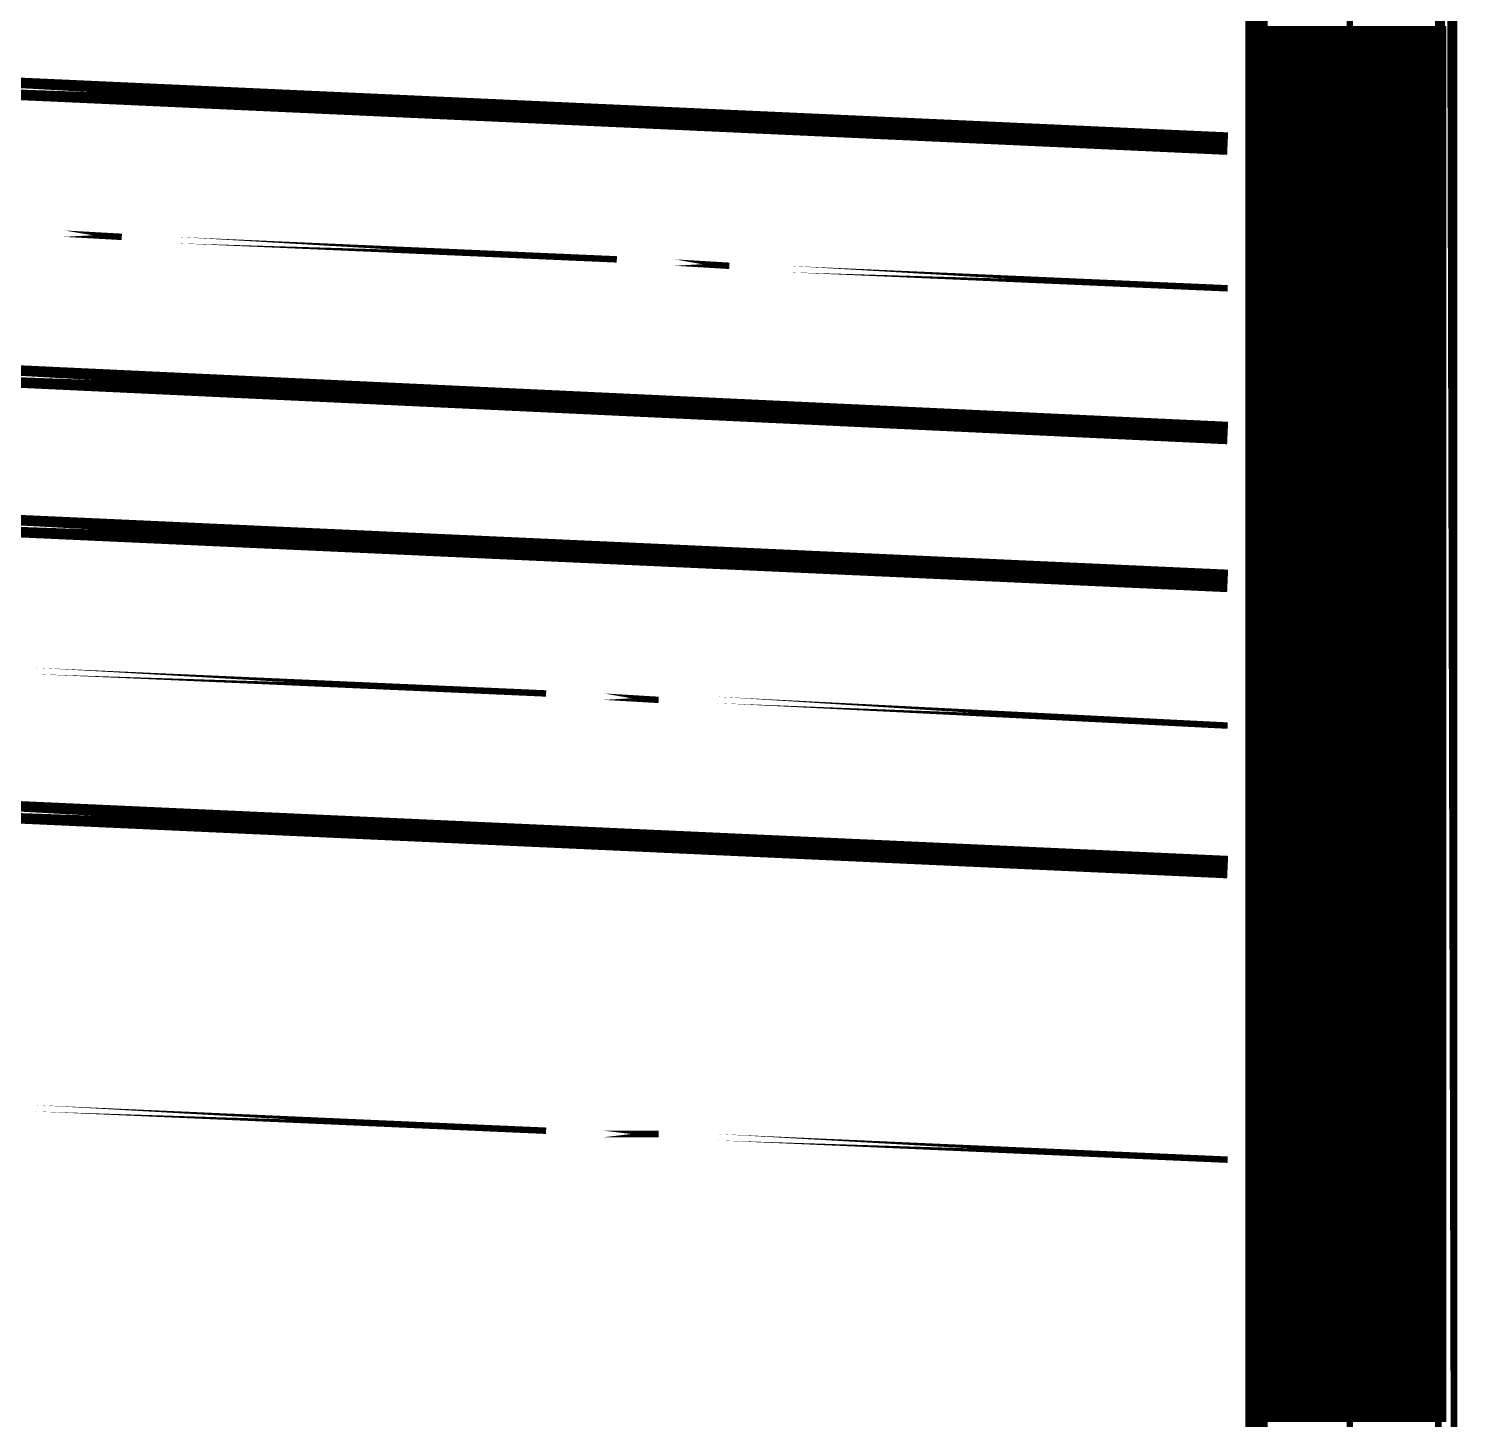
# Model space of a CAD drawing. Extents: x 0 to 359, y 1 to 652.
# Drawn here: x 201.17 to 238.8, y 346.81 to 383.44 of the extents above; entities that cross this region are included whole.
import ezdxf

# ---------------------------------------------------------------- set-up
doc = ezdxf.new("R2010")
doc.units = 0
doc.layers.add('C00-00-00-BLACK', color=7, linetype='CONTINUOUS')
doc.layers.add('CFF-FF-FF-WHITE', color=7, linetype='CONTINUOUS')

msp = doc.modelspace()

# ---------------------------------------------------------------- linework, layer by layer
at = {"layer": 'C00-00-00-BLACK'}
for points, const_width in [([(233.511, 520.785), (233.511, 271.356), (233.511, 520.785)], 0.5927), ([(238.505, 271.356), (238.505, 520.785), (238.505, 271.356)], 0.5927), ([(235.966, 395.647), (235.966, 373.973), (235.966, 395.647)], 0.1693), ([(172.974, 383.117), (232.749, 380.407), (172.974, 383.117)], 0.5927), ([(235.966, 357.124), (235.966, 382.524), (235.966, 357.124)], 0.1693), ([(202.099, 378.037), (203.623, 377.952), (202.099, 378.037)], 0.1693), ([(205.063, 377.867), (216.662, 377.359), (205.063, 377.867)], 0.1693), ([(218.186, 377.275), (219.625, 377.19), (218.186, 377.275)], 0.1693), ([(221.149, 377.105), (232.749, 376.597), (221.149, 377.105)], 0.1693), ([(172.974, 375.581), (232.749, 372.787), (172.974, 375.581)], 0.5927), ([(235.966, 372.533), (235.966, 371.009), (235.966, 372.533)], 0.1693), ([(172.974, 371.602), (232.749, 368.893), (172.974, 371.602)], 0.5927), ([(235.966, 369.485), (235.966, 347.811), (235.966, 369.485)], 0.1693), ([(201.337, 366.522), (214.799, 365.929), (201.337, 366.522)], 0.1693), ([(216.323, 365.845), (217.763, 365.76), (216.323, 365.845)], 0.1693), ([(219.287, 365.76), (232.749, 365.083), (219.287, 365.76)], 0.1693), ([(172.974, 364.067), (232.749, 361.357), (172.974, 364.067)], 0.5927), ([(235.966, 354.076), (235.966, 355.6), (235.966, 354.076)], 0.1693), ([(201.337, 355.007), (214.799, 354.415), (201.337, 355.007)], 0.1693), ([(216.323, 354.33), (217.763, 354.33), (216.323, 354.33)], 0.1693), ([(219.287, 354.245), (232.749, 353.653), (219.287, 354.245)], 0.1693), ([(235.966, 327.237), (235.966, 352.637), (235.966, 327.237)], 0.1693)]:
    msp.add_lwpolyline(points, close=True, dxfattribs=dict(at, const_width=const_width))
at = {"layer": 'CFF-FF-FF-WHITE', "const_width": 0.0931}
for points in [[(233.595, 383.455), (238.505, 383.455)], [(233.595, 383.371), (238.505, 383.371)], [(233.595, 383.286), (238.505, 383.286)], [(233.595, 383.201), (238.505, 383.201)], [(233.595, 383.117), (238.505, 383.117)], [(233.595, 383.032), (238.505, 383.032)], [(233.595, 382.947), (238.505, 382.947)], [(233.595, 382.863), (238.505, 382.863)], [(233.595, 382.778), (238.505, 382.778)], [(233.595, 382.693), (238.505, 382.693)], [(233.595, 382.609), (238.505, 382.609)], [(233.595, 382.524), (238.505, 382.524)], [(233.595, 382.439), (238.505, 382.439)], [(233.595, 382.355), (238.505, 382.355)], [(233.595, 382.27), (238.505, 382.27)], [(233.595, 382.185), (238.505, 382.185)], [(233.595, 382.101), (238.505, 382.101)], [(233.595, 382.016), (238.505, 382.016)], [(233.595, 381.931), (238.505, 381.931)], [(233.595, 381.847), (238.505, 381.847)], [(233.595, 381.762), (238.505, 381.762)], [(233.595, 381.677), (238.505, 381.677)], [(233.595, 381.593), (238.505, 381.593)], [(233.595, 381.508), (238.505, 381.508)], [(233.595, 381.423), (238.505, 381.423)], [(233.595, 381.339), (238.505, 381.339)], [(233.595, 381.254), (238.505, 381.254)], [(233.595, 381.169), (238.505, 381.169)], [(233.595, 381.085), (238.505, 381.085)], [(233.595, 381), (238.505, 381)], [(233.595, 380.915), (238.505, 380.915)], [(233.595, 380.831), (238.505, 380.831)], [(233.595, 380.746), (238.505, 380.746)], [(233.595, 380.661), (238.505, 380.661)], [(233.595, 380.577), (238.505, 380.577)], [(233.595, 380.492), (238.505, 380.492)], [(233.595, 380.407), (238.505, 380.407)], [(233.595, 380.323), (238.505, 380.323)], [(233.595, 380.238), (238.505, 380.238)], [(233.595, 380.153), (238.505, 380.153)], [(233.595, 380.069), (238.505, 380.069)], [(233.595, 379.984), (238.505, 379.984)], [(233.595, 379.899), (238.505, 379.899)], [(233.595, 379.815), (238.505, 379.815)], [(233.595, 379.73), (238.505, 379.73)], [(233.595, 379.645), (238.505, 379.645)], [(233.595, 379.561), (238.505, 379.561)], [(233.595, 379.476), (238.505, 379.476)], [(233.595, 379.391), (238.505, 379.391)], [(233.595, 379.307), (238.505, 379.307)], [(233.595, 379.222), (238.505, 379.222)], [(233.595, 379.137), (238.505, 379.137)], [(233.595, 379.053), (238.505, 379.053)], [(233.595, 378.968), (238.505, 378.968)], [(233.595, 378.883), (238.505, 378.883)], [(233.595, 378.799), (238.505, 378.799)], [(233.595, 378.714), (238.505, 378.714)], [(233.595, 378.629), (238.505, 378.629)], [(233.595, 378.545), (238.505, 378.545)], [(233.595, 378.46), (238.505, 378.46)], [(233.595, 378.375), (238.505, 378.375)], [(233.595, 378.291), (238.505, 378.291)], [(233.595, 378.206), (238.505, 378.206)], [(233.595, 378.121), (238.505, 378.121)], [(233.595, 378.037), (238.505, 378.037)], [(233.595, 377.952), (238.505, 377.952)], [(233.595, 377.867), (238.505, 377.867)], [(233.595, 377.783), (238.505, 377.783)], [(233.595, 377.698), (238.505, 377.698)], [(233.595, 377.613), (238.505, 377.613)], [(233.595, 377.529), (238.505, 377.529)], [(233.595, 377.444), (238.505, 377.444)], [(233.595, 377.359), (238.505, 377.359)], [(233.595, 377.275), (238.505, 377.275)], [(233.595, 377.19), (238.505, 377.19)], [(233.595, 377.105), (238.505, 377.105)], [(233.595, 377.021), (238.505, 377.021)], [(233.595, 376.936), (238.505, 376.936)], [(233.595, 376.851), (238.505, 376.851)], [(233.595, 376.767), (238.505, 376.767)], [(233.595, 376.682), (238.505, 376.682)], [(233.595, 376.597), (238.505, 376.597)], [(233.595, 376.513), (238.505, 376.513)], [(233.595, 376.428), (238.505, 376.428)], [(233.595, 376.343), (238.505, 376.343)], [(233.595, 376.259), (238.505, 376.259)], [(233.595, 376.174), (238.505, 376.174)], [(233.595, 376.089), (238.505, 376.089)], [(233.595, 376.005), (238.505, 376.005)], [(233.595, 375.92), (238.505, 375.92)], [(233.595, 375.835), (238.505, 375.835)], [(233.595, 375.751), (238.505, 375.751)], [(233.595, 375.666), (238.505, 375.666)], [(233.595, 375.581), (238.505, 375.581)], [(233.595, 375.497), (238.505, 375.497)], [(233.595, 375.412), (238.505, 375.412)], [(233.595, 375.327), (238.505, 375.327)], [(233.595, 375.243), (238.505, 375.243)], [(233.595, 375.158), (238.505, 375.158)], [(233.595, 375.073), (238.505, 375.073)], [(233.595, 374.989), (238.505, 374.989)], [(233.595, 374.904), (238.505, 374.904)], [(233.595, 374.819), (238.505, 374.819)], [(233.595, 374.735), (238.505, 374.735)], [(233.595, 374.65), (238.505, 374.65)], [(233.595, 374.565), (238.505, 374.565)], [(233.595, 374.481), (238.505, 374.481)], [(233.595, 374.396), (238.505, 374.396)], [(233.595, 374.311), (238.505, 374.311)], [(233.595, 374.227), (238.505, 374.227)], [(233.595, 374.142), (238.505, 374.142)], [(233.595, 374.057), (238.505, 374.057)], [(233.595, 373.973), (238.505, 373.973)], [(233.595, 373.888), (238.505, 373.888)], [(233.595, 373.803), (238.505, 373.803)], [(233.595, 373.719), (238.505, 373.719)], [(233.595, 373.634), (238.505, 373.634)], [(233.595, 373.549), (238.505, 373.549)], [(233.595, 373.465), (238.505, 373.465)], [(233.595, 373.38), (238.505, 373.38)], [(233.595, 373.295), (238.505, 373.295)], [(233.595, 373.211), (238.505, 373.211)], [(233.595, 373.126), (238.505, 373.126)], [(233.595, 373.041), (238.505, 373.041)], [(233.595, 372.957), (238.505, 372.957)], [(233.595, 372.872), (238.505, 372.872)], [(233.595, 372.787), (238.505, 372.787)], [(233.595, 372.703), (238.505, 372.703)], [(233.595, 372.618), (238.505, 372.618)], [(233.595, 372.533), (238.505, 372.533)], [(233.595, 372.449), (238.505, 372.449)], [(233.595, 372.364), (238.505, 372.364)], [(233.595, 372.279), (238.505, 372.279)], [(233.595, 372.195), (238.505, 372.195)], [(233.595, 372.11), (238.505, 372.11)], [(233.595, 372.025), (238.505, 372.025)], [(233.595, 371.941), (238.505, 371.941)], [(233.595, 371.856), (238.505, 371.856)], [(233.595, 371.771), (238.505, 371.771)], [(233.595, 371.687), (238.505, 371.687)], [(233.595, 371.602), (238.505, 371.602)], [(233.595, 371.517), (238.505, 371.517)], [(233.595, 371.433), (238.505, 371.433)], [(233.595, 371.348), (238.505, 371.348)], [(233.595, 371.263), (238.505, 371.263)], [(233.595, 371.179), (238.505, 371.179)], [(233.595, 371.094), (238.505, 371.094)], [(233.595, 371.009), (238.505, 371.009)], [(233.595, 370.925), (238.505, 370.925)], [(233.595, 370.84), (238.505, 370.84)], [(233.595, 370.755), (238.505, 370.755)], [(233.595, 370.671), (238.505, 370.671)], [(233.595, 370.586), (238.505, 370.586)], [(233.595, 370.501), (238.505, 370.501)], [(233.595, 370.417), (238.505, 370.417)], [(233.595, 370.332), (238.505, 370.332)], [(233.595, 370.247), (238.505, 370.247)], [(233.595, 370.163), (238.505, 370.163)], [(233.595, 370.078), (238.505, 370.078)], [(233.595, 369.993), (238.505, 369.993)], [(233.595, 369.909), (238.505, 369.909)], [(233.595, 369.824), (238.505, 369.824)], [(233.595, 369.739), (238.505, 369.739)], [(233.595, 369.655), (238.505, 369.655)], [(233.595, 369.57), (238.505, 369.57)], [(233.595, 369.485), (238.505, 369.485)], [(233.595, 369.401), (238.505, 369.401)], [(233.595, 369.316), (238.505, 369.316)], [(233.595, 369.231), (238.505, 369.231)], [(233.595, 369.147), (238.505, 369.147)], [(233.595, 369.062), (238.505, 369.062)], [(233.595, 368.977), (238.505, 368.977)], [(233.595, 368.893), (238.505, 368.893)], [(233.595, 368.808), (238.505, 368.808)], [(233.595, 368.723), (238.505, 368.723)], [(233.595, 368.639), (238.505, 368.639)], [(233.595, 368.554), (238.505, 368.554)], [(233.595, 368.469), (238.505, 368.469)], [(233.595, 368.385), (238.505, 368.385)], [(233.595, 368.3), (238.505, 368.3)], [(233.595, 368.215), (238.505, 368.215)], [(233.595, 368.131), (238.505, 368.131)], [(233.595, 368.046), (238.505, 368.046)], [(233.595, 367.961), (238.505, 367.961)], [(233.595, 367.877), (238.505, 367.877)], [(233.595, 367.792), (238.505, 367.792)], [(233.595, 367.707), (238.505, 367.707)], [(233.595, 367.623), (238.505, 367.623)], [(233.595, 367.538), (238.505, 367.538)], [(233.595, 367.453), (238.505, 367.453)], [(233.595, 367.369), (238.505, 367.369)], [(233.595, 367.284), (238.505, 367.284)], [(233.595, 367.199), (238.505, 367.199)], [(233.595, 367.115), (238.505, 367.115)], [(233.595, 367.03), (238.505, 367.03)], [(233.595, 366.945), (238.505, 366.945)], [(233.595, 366.861), (238.505, 366.861)], [(233.595, 366.776), (238.505, 366.776)], [(233.595, 366.691), (238.505, 366.691)], [(233.595, 366.607), (238.505, 366.607)], [(233.595, 366.522), (238.505, 366.522)], [(233.595, 366.437), (238.505, 366.437)], [(233.595, 366.353), (238.505, 366.353)], [(233.595, 366.268), (238.505, 366.268)], [(233.595, 366.183), (238.505, 366.183)], [(233.595, 366.099), (238.505, 366.099)], [(233.595, 366.014), (238.505, 366.014)], [(233.595, 365.929), (238.505, 365.929)], [(233.595, 365.845), (238.505, 365.845)], [(233.595, 365.76), (238.505, 365.76)], [(233.595, 365.675), (238.505, 365.675)], [(233.595, 365.591), (238.505, 365.591)], [(233.595, 365.506), (238.505, 365.506)], [(233.595, 365.421), (238.505, 365.421)], [(233.595, 365.337), (238.505, 365.337)], [(233.595, 365.252), (238.505, 365.252)], [(233.595, 365.167), (238.505, 365.167)], [(233.595, 365.083), (238.505, 365.083)], [(233.595, 364.998), (238.505, 364.998)], [(233.595, 364.913), (238.505, 364.913)], [(233.595, 364.829), (238.505, 364.829)], [(233.595, 364.744), (238.505, 364.744)], [(233.595, 364.659), (238.505, 364.659)], [(233.595, 364.575), (238.505, 364.575)], [(233.595, 364.49), (238.505, 364.49)], [(233.595, 364.405), (238.505, 364.405)], [(233.595, 364.321), (238.505, 364.321)], [(233.595, 364.236), (238.505, 364.236)], [(233.595, 364.151), (238.505, 364.151)], [(233.595, 364.067), (238.505, 364.067)], [(233.595, 363.982), (238.505, 363.982)], [(233.595, 363.897), (238.505, 363.897)], [(233.595, 363.813), (238.505, 363.813)], [(233.595, 363.728), (238.505, 363.728)], [(233.595, 363.643), (238.505, 363.643)], [(233.595, 363.559), (238.505, 363.559)], [(233.595, 363.474), (238.505, 363.474)], [(233.595, 363.389), (238.505, 363.389)], [(233.595, 363.305), (238.505, 363.305)], [(233.595, 363.22), (238.505, 363.22)], [(233.595, 363.135), (238.505, 363.135)], [(233.595, 363.051), (238.505, 363.051)], [(233.595, 362.966), (238.505, 362.966)], [(233.595, 362.881), (238.505, 362.881)], [(233.595, 362.797), (238.505, 362.797)], [(233.595, 362.712), (238.505, 362.712)], [(233.595, 362.627), (238.505, 362.627)], [(233.595, 362.543), (238.505, 362.543)], [(233.595, 362.458), (238.505, 362.458)], [(233.595, 362.373), (238.505, 362.373)], [(233.595, 362.289), (238.505, 362.289)], [(233.595, 362.204), (238.505, 362.204)], [(233.595, 362.119), (238.505, 362.119)], [(233.595, 362.035), (238.505, 362.035)], [(233.595, 361.95), (238.505, 361.95)], [(233.595, 361.865), (238.505, 361.865)], [(233.595, 361.781), (238.505, 361.781)], [(233.595, 361.696), (238.505, 361.696)], [(233.595, 361.611), (238.505, 361.611)], [(233.595, 361.527), (238.505, 361.527)], [(233.595, 361.442), (238.505, 361.442)], [(233.595, 361.357), (238.505, 361.357)], [(233.595, 361.273), (238.505, 361.273)], [(233.595, 361.188), (238.505, 361.188)], [(233.595, 361.103), (238.505, 361.103)], [(233.595, 361.019), (238.505, 361.019)], [(233.595, 360.934), (238.505, 360.934)], [(233.595, 360.849), (238.505, 360.849)], [(233.595, 360.765), (238.505, 360.765)], [(233.595, 360.68), (238.505, 360.68)], [(233.595, 360.595), (238.505, 360.595)], [(233.595, 360.511), (238.505, 360.511)], [(233.595, 360.426), (238.505, 360.426)], [(233.595, 360.341), (238.505, 360.341)], [(233.595, 360.257), (238.505, 360.257)], [(233.595, 360.172), (238.505, 360.172)], [(233.595, 360.087), (238.505, 360.087)], [(233.595, 360.003), (238.505, 360.003)], [(233.595, 359.918), (238.505, 359.918)], [(233.595, 359.833), (238.505, 359.833)], [(233.595, 359.749), (238.505, 359.749)], [(233.595, 359.664), (238.505, 359.664)], [(233.595, 359.579), (238.505, 359.579)], [(233.595, 359.495), (238.505, 359.495)], [(233.595, 359.41), (238.505, 359.41)], [(233.595, 359.325), (238.505, 359.325)], [(233.595, 359.241), (238.505, 359.241)], [(233.595, 359.156), (238.505, 359.156)], [(233.595, 359.071), (238.505, 359.071)], [(233.595, 358.987), (238.505, 358.987)], [(233.595, 358.902), (238.505, 358.902)], [(233.595, 358.817), (238.505, 358.817)], [(233.595, 358.733), (238.505, 358.733)], [(233.595, 358.648), (238.505, 358.648)], [(233.595, 358.563), (238.505, 358.563)], [(233.595, 358.479), (238.505, 358.479)], [(233.595, 358.394), (238.505, 358.394)], [(233.595, 358.309), (238.505, 358.309)], [(233.595, 358.225), (238.505, 358.225)], [(233.595, 358.14), (238.505, 358.14)], [(233.595, 358.055), (238.505, 358.055)], [(233.595, 357.971), (238.505, 357.971)], [(233.595, 357.886), (238.505, 357.886)], [(233.595, 357.801), (238.505, 357.801)], [(233.595, 357.717), (238.505, 357.717)], [(233.595, 357.632), (238.505, 357.632)], [(233.595, 357.547), (238.505, 357.547)], [(233.595, 357.463), (238.505, 357.463)], [(233.595, 357.378), (238.505, 357.378)], [(233.595, 357.293), (238.505, 357.293)], [(233.595, 357.209), (238.505, 357.209)], [(233.595, 357.124), (238.505, 357.124)], [(233.595, 357.039), (238.505, 357.039)], [(233.595, 356.955), (238.505, 356.955)], [(233.595, 356.87), (238.505, 356.87)], [(233.595, 356.785), (238.505, 356.785)], [(233.595, 356.701), (238.505, 356.701)], [(233.595, 356.616), (238.505, 356.616)], [(233.595, 356.531), (238.505, 356.531)], [(233.595, 356.447), (238.505, 356.447)], [(233.595, 356.362), (238.505, 356.362)], [(233.595, 356.277), (238.505, 356.277)], [(233.595, 356.193), (238.505, 356.193)], [(233.595, 356.108), (238.505, 356.108)], [(233.595, 356.023), (238.505, 356.023)], [(233.595, 355.939), (238.505, 355.939)], [(233.595, 355.854), (238.505, 355.854)], [(233.595, 355.769), (238.505, 355.769)], [(233.595, 355.685), (238.505, 355.685)], [(233.595, 355.6), (238.505, 355.6)], [(233.595, 355.515), (238.505, 355.515)], [(233.595, 355.431), (238.505, 355.431)], [(233.595, 355.346), (238.505, 355.346)], [(233.595, 355.261), (238.505, 355.261)], [(233.595, 355.177), (238.505, 355.177)], [(233.595, 355.092), (238.505, 355.092)], [(233.595, 355.007), (238.505, 355.007)], [(233.595, 354.923), (238.505, 354.923)], [(233.595, 354.838), (238.505, 354.838)], [(233.595, 354.753), (238.505, 354.753)], [(233.595, 354.669), (238.505, 354.669)], [(233.595, 354.584), (238.505, 354.584)], [(233.595, 354.499), (238.505, 354.499)], [(233.595, 354.415), (238.505, 354.415)], [(233.595, 354.33), (238.505, 354.33)], [(233.595, 354.245), (238.505, 354.245)], [(233.595, 354.161), (238.505, 354.161)], [(233.595, 354.076), (238.505, 354.076)], [(233.595, 353.991), (238.505, 353.991)], [(233.595, 353.907), (238.505, 353.907)], [(233.595, 353.822), (238.505, 353.822)], [(233.595, 353.737), (238.505, 353.737)], [(233.595, 353.653), (238.505, 353.653)], [(233.595, 353.568), (238.505, 353.568)], [(233.595, 353.483), (238.505, 353.483)], [(233.595, 353.399), (238.505, 353.399)], [(233.595, 353.314), (238.505, 353.314)], [(233.595, 353.229), (238.505, 353.229)], [(233.595, 353.145), (238.505, 353.145)], [(233.595, 353.06), (238.505, 353.06)], [(233.595, 352.975), (238.505, 352.975)], [(233.595, 352.891), (238.505, 352.891)], [(233.595, 352.806), (238.505, 352.806)], [(233.595, 352.721), (238.505, 352.721)], [(233.595, 352.637), (238.505, 352.637)], [(233.595, 352.552), (238.505, 352.552)], [(233.595, 352.468), (238.505, 352.468)], [(233.595, 352.382), (238.505, 352.382)], [(233.595, 352.298), (238.505, 352.298)], [(233.595, 352.213), (238.505, 352.213)], [(233.595, 352.129), (238.505, 352.129)], [(233.595, 352.045), (238.505, 352.045)], [(233.595, 351.959), (238.505, 351.959)], [(233.595, 351.875), (238.505, 351.875)], [(233.595, 351.79), (238.505, 351.79)], [(233.595, 351.706), (238.505, 351.706)], [(233.595, 351.62), (238.505, 351.62)], [(233.595, 351.536), (238.505, 351.536)], [(233.595, 351.451), (238.505, 351.451)], [(233.595, 351.367), (238.505, 351.367)], [(233.595, 351.283), (238.505, 351.283)], [(233.595, 351.197), (238.505, 351.197)], [(233.595, 351.113), (238.505, 351.113)], [(233.595, 351.028), (238.505, 351.028)], [(233.595, 350.944), (238.505, 350.944)], [(233.595, 350.858), (238.505, 350.858)], [(233.595, 350.774), (238.505, 350.774)], [(233.595, 350.689), (238.505, 350.689)], [(233.595, 350.605), (238.505, 350.605)], [(233.595, 350.521), (238.505, 350.521)], [(233.595, 350.435), (238.505, 350.435)], [(233.595, 350.351), (238.505, 350.351)], [(233.595, 350.266), (238.505, 350.266)], [(233.595, 350.182), (238.505, 350.182)], [(233.595, 350.096), (238.505, 350.096)], [(233.595, 350.012), (238.505, 350.012)], [(233.595, 349.928), (238.505, 349.928)], [(233.595, 349.843), (238.505, 349.843)], [(233.595, 349.758), (238.505, 349.758)], [(233.595, 349.673), (238.505, 349.673)], [(233.595, 349.589), (238.505, 349.589)], [(233.595, 349.504), (238.505, 349.504)], [(233.595, 349.419), (238.505, 349.419)], [(233.595, 349.334), (238.505, 349.334)], [(233.595, 349.25), (238.505, 349.25)], [(233.595, 349.166), (238.505, 349.166)], [(233.595, 349.081), (238.505, 349.081)], [(233.595, 348.996), (238.505, 348.996)], [(233.595, 348.911), (238.505, 348.911)], [(233.595, 348.827), (238.505, 348.827)], [(233.595, 348.742), (238.505, 348.742)], [(233.595, 348.657), (238.505, 348.657)], [(233.595, 348.572), (238.505, 348.572)], [(233.595, 348.488), (238.505, 348.488)], [(233.595, 348.404), (238.505, 348.404)], [(233.595, 348.318), (238.505, 348.318)], [(233.595, 348.234), (238.505, 348.234)], [(233.595, 348.149), (238.505, 348.149)], [(233.595, 348.065), (238.505, 348.065)], [(233.595, 347.979), (238.505, 347.979)], [(233.595, 347.895), (238.505, 347.895)], [(233.595, 347.811), (238.505, 347.811)], [(233.595, 347.726), (238.505, 347.726)], [(233.595, 347.642), (238.505, 347.642)], [(233.595, 347.556), (238.505, 347.556)], [(233.595, 347.472), (238.505, 347.472)], [(233.595, 347.387), (238.505, 347.387)], [(233.595, 347.303), (238.505, 347.303)], [(233.595, 347.217), (238.505, 347.217)], [(233.595, 347.133), (238.505, 347.133)], [(233.595, 347.049), (238.505, 347.049)], [(233.595, 346.964), (238.505, 346.964)], [(233.595, 346.88), (238.505, 346.88)], [(233.595, 346.794), (238.505, 346.794)]]:
    msp.add_lwpolyline(points, dxfattribs=at)
at = {"layer": 'CFF-FF-FF-WHITE'}
for points in [[(233.595, 383.371), (238.505, 383.371)], [(233.595, 383.286), (238.505, 383.286)], [(233.595, 383.201), (238.505, 383.201)], [(233.595, 383.117), (238.505, 383.117)], [(233.595, 383.032), (238.505, 383.032)], [(233.595, 382.947), (238.505, 382.947)], [(233.595, 382.863), (238.505, 382.863)], [(233.595, 382.778), (238.505, 382.778)], [(233.595, 382.693), (238.505, 382.693)], [(233.595, 382.609), (238.505, 382.609)], [(233.595, 382.524), (238.505, 382.524)], [(233.595, 382.439), (238.505, 382.439)], [(233.595, 382.355), (238.505, 382.355)], [(233.595, 382.27), (238.505, 382.27)], [(233.595, 382.185), (238.505, 382.185)], [(233.595, 382.101), (238.505, 382.101)], [(233.595, 382.016), (238.505, 382.016)], [(233.595, 381.931), (238.505, 381.931)], [(233.595, 381.847), (238.505, 381.847)], [(233.595, 381.762), (238.505, 381.762)], [(233.595, 381.677), (238.505, 381.677)], [(233.595, 381.593), (238.505, 381.593)], [(233.595, 381.508), (238.505, 381.508)], [(233.595, 381.423), (238.505, 381.423)], [(233.595, 381.339), (238.505, 381.339)], [(233.595, 381.254), (238.505, 381.254)], [(233.595, 381.169), (238.505, 381.169)], [(233.595, 381.085), (238.505, 381.085)], [(233.595, 381), (238.505, 381)], [(233.595, 380.915), (238.505, 380.915)], [(233.595, 380.831), (238.505, 380.831)], [(233.595, 380.746), (238.505, 380.746)], [(233.595, 380.661), (238.505, 380.661)], [(233.595, 380.577), (238.505, 380.577)], [(233.595, 380.492), (238.505, 380.492)], [(233.595, 380.407), (238.505, 380.407)], [(233.595, 380.323), (238.505, 380.323)], [(233.595, 380.238), (238.505, 380.238)], [(233.595, 380.153), (238.505, 380.153)], [(233.595, 380.069), (238.505, 380.069)], [(233.595, 379.984), (238.505, 379.984)], [(233.595, 379.899), (238.505, 379.899)], [(233.595, 379.815), (238.505, 379.815)], [(233.595, 379.73), (238.505, 379.73)], [(233.595, 379.645), (238.505, 379.645)], [(233.595, 379.561), (238.505, 379.561)], [(233.595, 379.476), (238.505, 379.476)], [(233.595, 379.391), (238.505, 379.391)], [(233.595, 379.307), (238.505, 379.307)], [(233.595, 379.222), (238.505, 379.222)], [(233.595, 379.137), (238.505, 379.137)], [(233.595, 379.053), (238.505, 379.053)], [(233.595, 378.968), (238.505, 378.968)], [(233.595, 378.883), (238.505, 378.883)], [(233.595, 378.799), (238.505, 378.799)], [(233.595, 378.714), (238.505, 378.714)], [(233.595, 378.629), (238.505, 378.629)], [(233.595, 378.545), (238.505, 378.545)], [(233.595, 378.46), (238.505, 378.46)], [(233.595, 378.375), (238.505, 378.375)], [(233.595, 378.291), (238.505, 378.291)], [(233.595, 378.206), (238.505, 378.206)], [(233.595, 378.121), (238.505, 378.121)], [(233.595, 378.037), (238.505, 378.037)], [(233.595, 377.952), (238.505, 377.952)], [(233.595, 377.867), (238.505, 377.867)], [(233.595, 377.783), (238.505, 377.783)], [(233.595, 377.698), (238.505, 377.698)], [(233.595, 377.613), (238.505, 377.613)], [(233.595, 377.529), (238.505, 377.529)], [(233.595, 377.444), (238.505, 377.444)], [(233.595, 377.359), (238.505, 377.359)], [(233.595, 377.275), (238.505, 377.275)], [(233.595, 377.19), (238.505, 377.19)], [(233.595, 377.105), (238.505, 377.105)], [(233.595, 377.021), (238.505, 377.021)], [(233.595, 376.936), (238.505, 376.936)], [(233.595, 376.851), (238.505, 376.851)], [(233.595, 376.767), (238.505, 376.767)], [(233.595, 376.682), (238.505, 376.682)], [(233.595, 376.597), (238.505, 376.597)], [(233.595, 376.513), (238.505, 376.513)], [(233.595, 376.428), (238.505, 376.428)], [(233.595, 376.343), (238.505, 376.343)], [(233.595, 376.259), (238.505, 376.259)], [(233.595, 376.174), (238.505, 376.174)], [(233.595, 376.089), (238.505, 376.089)], [(233.595, 376.005), (238.505, 376.005)], [(233.595, 375.92), (238.505, 375.92)], [(233.595, 375.835), (238.505, 375.835)], [(233.595, 375.751), (238.505, 375.751)], [(233.595, 375.666), (238.505, 375.666)], [(233.595, 375.581), (238.505, 375.581)], [(233.595, 375.497), (238.505, 375.497)], [(233.595, 375.412), (238.505, 375.412)], [(233.595, 375.327), (238.505, 375.327)], [(233.595, 375.243), (238.505, 375.243)], [(233.595, 375.158), (238.505, 375.158)], [(233.595, 375.073), (238.505, 375.073)], [(233.595, 374.989), (238.505, 374.989)], [(233.595, 374.904), (238.505, 374.904)], [(233.595, 374.819), (238.505, 374.819)], [(233.595, 374.735), (238.505, 374.735)], [(233.595, 374.65), (238.505, 374.65)], [(233.595, 374.565), (238.505, 374.565)], [(233.595, 374.481), (238.505, 374.481)], [(233.595, 374.396), (238.505, 374.396)], [(233.595, 374.311), (238.505, 374.311)], [(233.595, 374.227), (238.505, 374.227)], [(233.595, 374.142), (238.505, 374.142)], [(233.595, 374.057), (238.505, 374.057)], [(233.595, 373.973), (238.505, 373.973)], [(233.595, 373.888), (238.505, 373.888)], [(233.595, 373.803), (238.505, 373.803)], [(233.595, 373.719), (238.505, 373.719)], [(233.595, 373.634), (238.505, 373.634)], [(233.595, 373.549), (238.505, 373.549)], [(233.595, 373.465), (238.505, 373.465)], [(233.595, 373.38), (238.505, 373.38)], [(233.595, 373.295), (238.505, 373.295)], [(233.595, 373.211), (238.505, 373.211)], [(233.595, 373.126), (238.505, 373.126)], [(233.595, 373.041), (238.505, 373.041)], [(233.595, 372.957), (238.505, 372.957)], [(233.595, 372.872), (238.505, 372.872)], [(233.595, 372.787), (238.505, 372.787)], [(233.595, 372.703), (238.505, 372.703)], [(233.595, 372.618), (238.505, 372.618)], [(233.595, 372.533), (238.505, 372.533)], [(233.595, 372.449), (238.505, 372.449)], [(233.595, 372.364), (238.505, 372.364)], [(233.595, 372.279), (238.505, 372.279)], [(233.595, 372.195), (238.505, 372.195)], [(233.595, 372.11), (238.505, 372.11)], [(233.595, 372.025), (238.505, 372.025)], [(233.595, 371.941), (238.505, 371.941)], [(233.595, 371.856), (238.505, 371.856)], [(233.595, 371.771), (238.505, 371.771)], [(233.595, 371.687), (238.505, 371.687)], [(233.595, 371.602), (238.505, 371.602)], [(233.595, 371.517), (238.505, 371.517)], [(233.595, 371.433), (238.505, 371.433)], [(233.595, 371.348), (238.505, 371.348)], [(233.595, 371.263), (238.505, 371.263)], [(233.595, 371.179), (238.505, 371.179)], [(233.595, 371.094), (238.505, 371.094)], [(233.595, 371.009), (238.505, 371.009)], [(233.595, 370.925), (238.505, 370.925)], [(233.595, 370.84), (238.505, 370.84)], [(233.595, 370.755), (238.505, 370.755)], [(233.595, 370.671), (238.505, 370.671)], [(233.595, 370.586), (238.505, 370.586)], [(233.595, 370.501), (238.505, 370.501)], [(233.595, 370.417), (238.505, 370.417)], [(233.595, 370.332), (238.505, 370.332)], [(233.595, 370.247), (238.505, 370.247)], [(233.595, 370.163), (238.505, 370.163)], [(233.595, 370.078), (238.505, 370.078)], [(233.595, 369.993), (238.505, 369.993)], [(233.595, 369.909), (238.505, 369.909)], [(233.595, 369.824), (238.505, 369.824)], [(233.595, 369.739), (238.505, 369.739)], [(233.595, 369.655), (238.505, 369.655)], [(233.595, 369.57), (238.505, 369.57)], [(233.595, 369.485), (238.505, 369.485)], [(233.595, 369.401), (238.505, 369.401)], [(233.595, 369.316), (238.505, 369.316)], [(233.595, 369.231), (238.505, 369.231)], [(233.595, 369.147), (238.505, 369.147)], [(233.595, 369.062), (238.505, 369.062)], [(233.595, 368.977), (238.505, 368.977)], [(233.595, 368.893), (238.505, 368.893)], [(233.595, 368.808), (238.505, 368.808)], [(233.595, 368.723), (238.505, 368.723)], [(233.595, 368.639), (238.505, 368.639)], [(233.595, 368.554), (238.505, 368.554)], [(233.595, 368.469), (238.505, 368.469)], [(233.595, 368.385), (238.505, 368.385)], [(233.595, 368.3), (238.505, 368.3)], [(233.595, 368.215), (238.505, 368.215)], [(233.595, 368.131), (238.505, 368.131)], [(233.595, 368.046), (238.505, 368.046)], [(233.595, 367.961), (238.505, 367.961)], [(233.595, 367.877), (238.505, 367.877)], [(233.595, 367.792), (238.505, 367.792)], [(233.595, 367.707), (238.505, 367.707)], [(233.595, 367.623), (238.505, 367.623)], [(233.595, 367.538), (238.505, 367.538)], [(233.595, 367.453), (238.505, 367.453)], [(233.595, 367.369), (238.505, 367.369)], [(233.595, 367.284), (238.505, 367.284)], [(233.595, 367.199), (238.505, 367.199)], [(233.595, 367.115), (238.505, 367.115)], [(233.595, 367.03), (238.505, 367.03)], [(233.595, 366.945), (238.505, 366.945)], [(233.595, 366.861), (238.505, 366.861)], [(233.595, 366.776), (238.505, 366.776)], [(233.595, 366.691), (238.505, 366.691)], [(233.595, 366.607), (238.505, 366.607)], [(233.595, 366.522), (238.505, 366.522)], [(233.595, 366.437), (238.505, 366.437)], [(233.595, 366.353), (238.505, 366.353)], [(233.595, 366.268), (238.505, 366.268)], [(233.595, 366.183), (238.505, 366.183)], [(233.595, 366.099), (238.505, 366.099)], [(233.595, 366.014), (238.505, 366.014)], [(233.595, 365.929), (238.505, 365.929)], [(233.595, 365.845), (238.505, 365.845)], [(233.595, 365.76), (238.505, 365.76)], [(233.595, 365.675), (238.505, 365.675)], [(233.595, 365.591), (238.505, 365.591)], [(233.595, 365.506), (238.505, 365.506)], [(233.595, 365.421), (238.505, 365.421)], [(233.595, 365.337), (238.505, 365.337)], [(233.595, 365.252), (238.505, 365.252)], [(233.595, 365.167), (238.505, 365.167)], [(233.595, 365.083), (238.505, 365.083)], [(233.595, 364.998), (238.505, 364.998)], [(233.595, 364.913), (238.505, 364.913)], [(233.595, 364.829), (238.505, 364.829)], [(233.595, 364.744), (238.505, 364.744)], [(233.595, 364.659), (238.505, 364.659)], [(233.595, 364.575), (238.505, 364.575)], [(233.595, 364.49), (238.505, 364.49)], [(233.595, 364.405), (238.505, 364.405)], [(233.595, 364.321), (238.505, 364.321)], [(233.595, 364.236), (238.505, 364.236)], [(233.595, 364.151), (238.505, 364.151)], [(233.595, 364.067), (238.505, 364.067)], [(233.595, 363.982), (238.505, 363.982)], [(233.595, 363.897), (238.505, 363.897)], [(233.595, 363.813), (238.505, 363.813)], [(233.595, 363.728), (238.505, 363.728)], [(233.595, 363.643), (238.505, 363.643)], [(233.595, 363.559), (238.505, 363.559)], [(233.595, 363.474), (238.505, 363.474)], [(233.595, 363.389), (238.505, 363.389)], [(233.595, 363.305), (238.505, 363.305)], [(233.595, 363.22), (238.505, 363.22)], [(233.595, 363.135), (238.505, 363.135)], [(233.595, 363.051), (238.505, 363.051)], [(233.595, 362.966), (238.505, 362.966)], [(233.595, 362.881), (238.505, 362.881)], [(233.595, 362.797), (238.505, 362.797)], [(233.595, 362.712), (238.505, 362.712)], [(233.595, 362.627), (238.505, 362.627)], [(233.595, 362.543), (238.505, 362.543)], [(233.595, 362.458), (238.505, 362.458)], [(233.595, 362.373), (238.505, 362.373)], [(233.595, 362.289), (238.505, 362.289)], [(233.595, 362.204), (238.505, 362.204)], [(233.595, 362.119), (238.505, 362.119)], [(233.595, 362.035), (238.505, 362.035)], [(233.595, 361.95), (238.505, 361.95)], [(233.595, 361.865), (238.505, 361.865)], [(233.595, 361.781), (238.505, 361.781)], [(233.595, 361.696), (238.505, 361.696)], [(233.595, 361.611), (238.505, 361.611)], [(233.595, 361.527), (238.505, 361.527)], [(233.595, 361.442), (238.505, 361.442)], [(233.595, 361.357), (238.505, 361.357)], [(233.595, 361.273), (238.505, 361.273)], [(233.595, 361.188), (238.505, 361.188)], [(233.595, 361.103), (238.505, 361.103)], [(233.595, 361.019), (238.505, 361.019)], [(233.595, 360.934), (238.505, 360.934)], [(233.595, 360.849), (238.505, 360.849)], [(233.595, 360.765), (238.505, 360.765)], [(233.595, 360.68), (238.505, 360.68)], [(233.595, 360.595), (238.505, 360.595)], [(233.595, 360.511), (238.505, 360.511)], [(233.595, 360.426), (238.505, 360.426)], [(233.595, 360.341), (238.505, 360.341)], [(233.595, 360.257), (238.505, 360.257)], [(233.595, 360.172), (238.505, 360.172)], [(233.595, 360.087), (238.505, 360.087)], [(233.595, 360.003), (238.505, 360.003)], [(233.595, 359.918), (238.505, 359.918)], [(233.595, 359.833), (238.505, 359.833)], [(233.595, 359.749), (238.505, 359.749)], [(233.595, 359.664), (238.505, 359.664)], [(233.595, 359.579), (238.505, 359.579)], [(233.595, 359.495), (238.505, 359.495)], [(233.595, 359.41), (238.505, 359.41)], [(233.595, 359.325), (238.505, 359.325)], [(233.595, 359.241), (238.505, 359.241)], [(233.595, 359.156), (238.505, 359.156)], [(233.595, 359.071), (238.505, 359.071)], [(233.595, 358.987), (238.505, 358.987)], [(233.595, 358.902), (238.505, 358.902)], [(233.595, 358.817), (238.505, 358.817)], [(233.595, 358.733), (238.505, 358.733)], [(233.595, 358.648), (238.505, 358.648)], [(233.595, 358.563), (238.505, 358.563)], [(233.595, 358.479), (238.505, 358.479)], [(233.595, 358.394), (238.505, 358.394)], [(233.595, 358.309), (238.505, 358.309)], [(233.595, 358.225), (238.505, 358.225)], [(233.595, 358.14), (238.505, 358.14)], [(233.595, 358.055), (238.505, 358.055)], [(233.595, 357.971), (238.505, 357.971)], [(233.595, 357.886), (238.505, 357.886)], [(233.595, 357.801), (238.505, 357.801)], [(233.595, 357.717), (238.505, 357.717)], [(233.595, 357.632), (238.505, 357.632)], [(233.595, 357.547), (238.505, 357.547)], [(233.595, 357.463), (238.505, 357.463)], [(233.595, 357.378), (238.505, 357.378)], [(233.595, 357.293), (238.505, 357.293)], [(233.595, 357.209), (238.505, 357.209)], [(233.595, 357.124), (238.505, 357.124)], [(233.595, 357.039), (238.505, 357.039)], [(233.595, 356.955), (238.505, 356.955)], [(233.595, 356.87), (238.505, 356.87)], [(233.595, 356.785), (238.505, 356.785)], [(233.595, 356.701), (238.505, 356.701)], [(233.595, 356.616), (238.505, 356.616)], [(233.595, 356.531), (238.505, 356.531)], [(233.595, 356.447), (238.505, 356.447)], [(233.595, 356.362), (238.505, 356.362)], [(233.595, 356.277), (238.505, 356.277)], [(233.595, 356.193), (238.505, 356.193)], [(233.595, 356.108), (238.505, 356.108)], [(233.595, 356.023), (238.505, 356.023)], [(233.595, 355.939), (238.505, 355.939)], [(233.595, 355.854), (238.505, 355.854)], [(233.595, 355.769), (238.505, 355.769)], [(233.595, 355.685), (238.505, 355.685)], [(233.595, 355.6), (238.505, 355.6)], [(233.595, 355.515), (238.505, 355.515)], [(233.595, 355.431), (238.505, 355.431)], [(233.595, 355.346), (238.505, 355.346)], [(233.595, 355.261), (238.505, 355.261)], [(233.595, 355.177), (238.505, 355.177)], [(233.595, 355.092), (238.505, 355.092)], [(233.595, 355.007), (238.505, 355.007)], [(233.595, 354.923), (238.505, 354.923)], [(233.595, 354.838), (238.505, 354.838)], [(233.595, 354.753), (238.505, 354.753)], [(233.595, 354.669), (238.505, 354.669)], [(233.595, 354.584), (238.505, 354.584)], [(233.595, 354.499), (238.505, 354.499)], [(233.595, 354.415), (238.505, 354.415)], [(233.595, 354.33), (238.505, 354.33)], [(233.595, 354.245), (238.505, 354.245)], [(233.595, 354.161), (238.505, 354.161)], [(233.595, 354.076), (238.505, 354.076)], [(233.595, 353.991), (238.505, 353.991)], [(233.595, 353.907), (238.505, 353.907)], [(233.595, 353.822), (238.505, 353.822)], [(233.595, 353.737), (238.505, 353.737)], [(233.595, 353.653), (238.505, 353.653)], [(233.595, 353.568), (238.505, 353.568)], [(233.595, 353.483), (238.505, 353.483)], [(233.595, 353.399), (238.505, 353.399)], [(233.595, 353.314), (238.505, 353.314)], [(233.595, 353.229), (238.505, 353.229)], [(233.595, 353.145), (238.505, 353.145)], [(233.595, 353.06), (238.505, 353.06)], [(233.595, 352.975), (238.505, 352.975)], [(233.595, 352.891), (238.505, 352.891)], [(233.595, 352.806), (238.505, 352.806)], [(233.595, 352.721), (238.505, 352.721)], [(233.595, 352.637), (238.505, 352.637)], [(233.595, 352.552), (238.505, 352.552)], [(233.595, 352.468), (238.505, 352.468)], [(233.595, 352.382), (238.505, 352.382)], [(233.595, 352.298), (238.505, 352.298)], [(233.595, 352.213), (238.505, 352.213)], [(233.595, 352.129), (238.505, 352.129)], [(233.595, 352.045), (238.505, 352.045)], [(233.595, 351.959), (238.505, 351.959)], [(233.595, 351.875), (238.505, 351.875)], [(233.595, 351.79), (238.505, 351.79)], [(233.595, 351.706), (238.505, 351.706)], [(233.595, 351.62), (238.505, 351.62)], [(233.595, 351.536), (238.505, 351.536)], [(233.595, 351.451), (238.505, 351.451)], [(233.595, 351.367), (238.505, 351.367)], [(233.595, 351.283), (238.505, 351.283)], [(233.595, 351.197), (238.505, 351.197)], [(233.595, 351.113), (238.505, 351.113)], [(233.595, 351.028), (238.505, 351.028)], [(233.595, 350.944), (238.505, 350.944)], [(233.595, 350.858), (238.505, 350.858)], [(233.595, 350.774), (238.505, 350.774)], [(233.595, 350.689), (238.505, 350.689)], [(233.595, 350.605), (238.505, 350.605)], [(233.595, 350.521), (238.505, 350.521)], [(233.595, 350.435), (238.505, 350.435)], [(233.595, 350.351), (238.505, 350.351)], [(233.595, 350.266), (238.505, 350.266)], [(233.595, 350.182), (238.505, 350.182)], [(233.595, 350.096), (238.505, 350.096)], [(233.595, 350.012), (238.505, 350.012)], [(233.595, 349.928), (238.505, 349.928)], [(233.595, 349.843), (238.505, 349.843)], [(233.595, 349.758), (238.505, 349.758)], [(233.595, 349.673), (238.505, 349.673)], [(233.595, 349.589), (238.505, 349.589)], [(233.595, 349.504), (238.505, 349.504)], [(233.595, 349.419), (238.505, 349.419)], [(233.595, 349.334), (238.505, 349.334)], [(233.595, 349.25), (238.505, 349.25)], [(233.595, 349.166), (238.505, 349.166)], [(233.595, 349.081), (238.505, 349.081)], [(233.595, 348.996), (238.505, 348.996)], [(233.595, 348.911), (238.505, 348.911)], [(233.595, 348.827), (238.505, 348.827)], [(233.595, 348.742), (238.505, 348.742)], [(233.595, 348.657), (238.505, 348.657)], [(233.595, 348.572), (238.505, 348.572)], [(233.595, 348.488), (238.505, 348.488)], [(233.595, 348.404), (238.505, 348.404)], [(233.595, 348.318), (238.505, 348.318)], [(233.595, 348.234), (238.505, 348.234)], [(233.595, 348.149), (238.505, 348.149)], [(233.595, 348.065), (238.505, 348.065)], [(233.595, 347.979), (238.505, 347.979)], [(233.595, 347.895), (238.505, 347.895)], [(233.595, 347.811), (238.505, 347.811)], [(233.595, 347.726), (238.505, 347.726)], [(233.595, 347.642), (238.505, 347.642)], [(233.595, 347.556), (238.505, 347.556)], [(233.595, 347.472), (238.505, 347.472)], [(233.595, 347.387), (238.505, 347.387)], [(233.595, 347.303), (238.505, 347.303)], [(233.595, 347.217), (238.505, 347.217)], [(233.595, 347.133), (238.505, 347.133)], [(233.595, 347.049), (238.505, 347.049)], [(233.595, 346.964), (238.505, 346.964)], [(233.595, 346.88), (238.505, 346.88)]]:
    msp.add_lwpolyline(points, close=True, dxfattribs=at)

doc.saveas('drawing.dxf')
